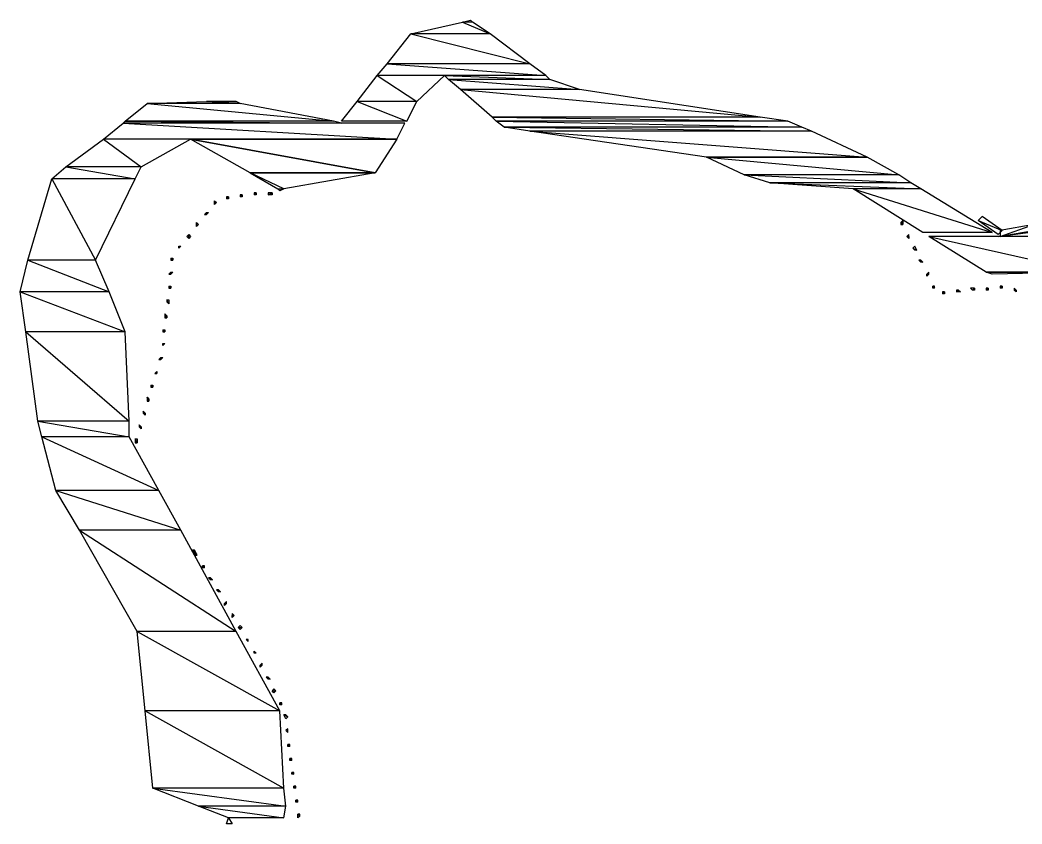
# Model space of a CAD drawing. Header units: feet. Extents: x 676 to 4623, y 1 to 2768.
# Drawn here: x 2562 to 3067, y 1 to 406 of the extents above; entities that cross this region are included whole.
import ezdxf

# ---------------------------------------------------------------- set-up
doc = ezdxf.new("R2010")
doc.units = ezdxf.units.FT
for name, color, linetype in [('SANITARY_CLEAR_ZONE', 6, 'Continuous'), ('WETLAND_EXPANSION', 1, 'Continuous'), ('WETLANDS', 5, 'Continuous')]:
    doc.layers.add(name, color=color, linetype=linetype)

msp = doc.modelspace()

# ---------------------------------------------------------------- linework, layer by layer
at = {"layer": 'SANITARY_CLEAR_ZONE'}
for points in [[(3047, 307), (3045, 305), (3057, 300), (3047, 307)], [(3045, 305), (3057, 300), (3055, 298), (3045, 305)], [(3056, 300), (3056, 297), (3073, 303), (3056, 300)], [(3056, 297), (3073, 303), (3074, 300), (3056, 297)]]:
    msp.add_lwpolyline(points, dxfattribs=at)
at = {"layer": 'WETLAND_EXPANSION'}
for points in [[(2680, 319), (2680, 318), (2681, 319), (2680, 319)], [(2680, 318), (2681, 319), (2681, 318), (2680, 318)], [(2687, 319), (2687, 318), (2689, 319), (2687, 319)], [(2687, 318), (2689, 319), (2689, 318), (2687, 318)], [(2660, 314), (2660, 313), (2660, 315), (2660, 314)], [(2660, 313), (2660, 315), (2661, 314), (2660, 313)], [(2666, 317), (2666, 316), (2667, 317), (2666, 317)], [(2666, 316), (2667, 317), (2667, 316), (2666, 316)], [(2673, 318), (2673, 317), (2674, 318), (2673, 318)], [(2673, 317), (2674, 318), (2674, 317), (2673, 317)], [(2655, 308), (2656, 308), (2656, 309), (2655, 308)], [(2656, 308), (2656, 309), (2657, 309), (2656, 308)], [(2651, 303), (2651, 302), (2651, 304), (2651, 303)], [(2651, 302), (2651, 304), (2652, 303), (2651, 302)], [(3006, 303), (3007, 304), (3006, 304), (3007, 304), (3006, 303), (3007, 303), (3006, 304), (3007, 305), (3007, 303), (3006, 304), (3006, 303)], [(2646, 297), (2647, 296), (2647, 298), (2646, 297)], [(2647, 296), (2647, 298), (2648, 297), (2647, 296)], [(3010, 298), (3009, 297), (3010, 297), (3010, 298)], [(3009, 297), (3010, 297), (3010, 296), (3009, 297)], [(2642, 291), (2642, 292), (2643, 292), (2642, 291)], [(3013, 292), (3012, 291), (3014, 290), (3013, 292)], [(3012, 291), (3014, 290), (3013, 290), (3012, 291)], [(2638, 285), (2639, 285), (2638, 286), (2638, 285)], [(2639, 285), (2638, 286), (2639, 286), (2639, 285)], [(3016, 285), (3015, 285), (3017, 284), (3016, 285)], [(3015, 285), (3017, 284), (3016, 284), (3015, 285)], [(2637, 278), (2638, 278), (2638, 279), (2637, 278)], [(2638, 278), (2638, 279), (2639, 279), (2638, 278)], [(3020, 279), (3019, 278), (3020, 278), (3020, 279)], [(3019, 278), (3020, 278), (3019, 277), (3019, 278)], [(2637, 271), (2638, 271), (2637, 272), (2637, 271)], [(2638, 271), (2637, 272), (2638, 272), (2638, 271)], [(3023, 272), (3022, 272), (3023, 271), (3023, 272)], [(3022, 272), (3023, 271), (3022, 271), (3022, 272)], [(3027, 269), (3027, 268), (3028, 269), (3027, 269)], [(3027, 268), (3028, 269), (3028, 268), (3027, 268)], [(3034, 270), (3034, 269), (3035, 270), (3034, 270)], [(3034, 269), (3035, 270), (3036, 269), (3034, 269)], [(3041, 271), (3042, 270), (3043, 271), (3041, 271)], [(3042, 270), (3043, 271), (3043, 270), (3042, 270)], [(3049, 271), (3049, 270), (3050, 271), (3049, 271)], [(3049, 270), (3050, 271), (3050, 270), (3049, 270)], [(3056, 272), (3056, 271), (3057, 272), (3056, 272)], [(3056, 271), (3057, 272), (3057, 271), (3056, 271)], [(3063, 271), (3063, 270), (3064, 270), (3063, 271)], [(3063, 270), (3064, 270), (3064, 269), (3063, 270)], [(2636, 264), (2637, 263), (2636, 265), (2636, 264)], [(2637, 263), (2636, 265), (2637, 265), (2637, 263)], [(2635, 256), (2636, 256), (2635, 258), (2635, 256)], [(2636, 256), (2635, 258), (2636, 257), (2636, 256)], [(2634, 249), (2635, 249), (2634, 250), (2634, 249)], [(2635, 249), (2634, 250), (2635, 250), (2635, 249)], [(2634, 242), (2634, 243), (2635, 243), (2634, 242)], [(2632, 235), (2633, 235), (2633, 236), (2632, 235)], [(2633, 235), (2633, 236), (2634, 236), (2633, 235)], [(2630, 228), (2631, 228), (2631, 229), (2630, 228)], [(2631, 228), (2631, 229), (2631, 228)], [(2628, 221), (2629, 221), (2628, 222), (2628, 221)], [(2629, 221), (2628, 222), (2629, 222), (2629, 221)], [(2626, 214), (2627, 214), (2626, 216), (2626, 214)], [(2627, 214), (2626, 216), (2627, 215), (2627, 214)], [(2624, 208), (2625, 207), (2624, 209), (2624, 208)], [(2625, 207), (2624, 209), (2625, 208), (2625, 207)], [(2622, 201), (2623, 200), (2622, 202), (2622, 201)], [(2623, 200), (2622, 202), (2623, 201), (2623, 200)], [(2620, 193), (2621, 193), (2620, 195), (2620, 193)], [(2621, 193), (2620, 195), (2621, 195), (2621, 193)], [(2650, 139), (2649, 139), (2651, 137), (2650, 139)], [(2649, 139), (2651, 137), (2651, 136), (2649, 139)], [(2655, 131), (2654, 131), (2655, 130), (2655, 131)], [(2654, 131), (2655, 130), (2654, 130), (2654, 131)], [(2658, 125), (2657, 125), (2659, 124), (2658, 125)], [(2657, 125), (2659, 124), (2658, 124), (2657, 125)], [(2662, 119), (2661, 119), (2663, 118), (2662, 119)], [(2661, 119), (2663, 118), (2662, 118), (2661, 119)], [(2666, 113), (2665, 112), (2666, 112), (2666, 113)], [(2665, 112), (2666, 112), (2665, 111), (2665, 112)], [(2669, 107), (2669, 106), (2670, 106), (2669, 107)], [(2669, 106), (2670, 106), (2669, 105), (2669, 106)], [(2673, 101), (2672, 100), (2674, 100), (2673, 101)], [(2672, 100), (2674, 100), (2673, 99), (2672, 100)], [(2677, 94), (2676, 94), (2677, 93), (2677, 94)], [(2676, 94), (2677, 93), (2676, 94)], [(2680, 88), (2681, 87), (2680, 87), (2680, 88)], [(2684, 82), (2683, 81), (2684, 81), (2684, 82)], [(2683, 81), (2684, 81), (2683, 80), (2683, 81)], [(2687, 75), (2686, 75), (2688, 74), (2687, 75)], [(2686, 75), (2688, 74), (2687, 74), (2686, 75)], [(2690, 69), (2689, 68), (2691, 68), (2690, 69)], [(2689, 68), (2691, 68), (2690, 67), (2689, 68)], [(2694, 62), (2693, 62), (2694, 61), (2694, 62)], [(2693, 62), (2694, 61), (2693, 61), (2693, 62)], [(2696, 56), (2695, 56), (2697, 55), (2696, 56)], [(2695, 56), (2697, 55), (2696, 54), (2695, 56)], [(2697, 49), (2696, 48), (2697, 47), (2697, 49)], [(2696, 48), (2697, 47), (2696, 48)], [(2698, 41), (2697, 41), (2698, 40), (2698, 41)], [(2697, 41), (2698, 40), (2697, 40), (2697, 41)], [(2699, 34), (2698, 34), (2699, 33), (2699, 34)], [(2698, 34), (2699, 33), (2698, 33), (2698, 34)], [(2700, 27), (2699, 27), (2700, 26), (2700, 27)], [(2699, 27), (2700, 26), (2699, 26), (2699, 27)], [(2701, 20), (2700, 20), (2701, 19), (2701, 20)], [(2700, 20), (2701, 19), (2700, 19), (2700, 20)], [(2702, 13), (2701, 13), (2702, 12), (2702, 13)], [(2701, 13), (2702, 12), (2701, 12), (2701, 13)], [(2703, 6), (2702, 6), (2703, 5), (2703, 6)], [(2702, 6), (2703, 5), (2702, 4), (2702, 6)]]:
    msp.add_lwpolyline(points, dxfattribs=at)
at = {"layer": 'WETLANDS'}
for points in [[(2785, 405), (2799, 399), (2759, 399), (2785, 405)], [(2789, 406), (2790, 405), (2785, 405), (2789, 406)], [(2790, 405), (2785, 405), (2799, 399), (2790, 405)], [(2759, 399), (2819, 384), (2747, 384), (2759, 399)], [(2799, 399), (2759, 399), (2819, 384), (2799, 399)], [(2747, 384), (2827, 378), (2742, 378), (2747, 384)], [(2819, 384), (2747, 384), (2827, 378), (2819, 384)], [(2742, 378), (2762, 365), (2732, 365), (2742, 378)], [(2776, 378), (2829, 376), (2778, 376), (2776, 378), (2742, 378), (2762, 365), (2776, 378)], [(2827, 378), (2776, 378), (2829, 376), (2827, 378)], [(2829, 376), (2778, 376), (2844, 371), (2829, 376)], [(2778, 376), (2844, 371), (2784, 371), (2778, 376)], [(2844, 371), (2784, 371), (2935, 357), (2844, 371)], [(2784, 371), (2935, 357), (2800, 357), (2784, 371)], [(2626, 364), (2720, 355), (2615, 355), (2626, 364)], [(2656, 365), (2673, 364), (2626, 364), (2656, 365)], [(2673, 364), (2626, 364), (2720, 355), (2673, 364)], [(2670, 365), (2671, 365), (2656, 365), (2670, 365)], [(2671, 365), (2656, 365), (2673, 364), (2671, 365)], [(2732, 365), (2757, 355), (2724, 355), (2732, 365)], [(2762, 365), (2732, 365), (2757, 355), (2762, 365)], [(2614, 354), (2752, 346), (2604, 346), (2614, 354)], [(2615, 355), (2724, 354), (2614, 354), (2615, 355)], [(2756, 354), (2614, 354), (2752, 346), (2756, 354)], [(2720, 355), (2615, 355), (2724, 354), (2720, 355)], [(2935, 357), (2800, 357), (2949, 355), (2935, 357)], [(2800, 357), (2949, 355), (2802, 355), (2800, 357)], [(2949, 355), (2802, 355), (2956, 352), (2949, 355)], [(2802, 355), (2956, 352), (2806, 352), (2802, 355)], [(2956, 352), (2806, 352), (2961, 350), (2956, 352)], [(2806, 352), (2961, 350), (2819, 350), (2806, 352)], [(2961, 350), (2819, 350), (2989, 337), (2961, 350)], [(2819, 350), (2989, 337), (2908, 337), (2819, 350)], [(2604, 346), (2623, 332), (2585, 332), (2604, 346)], [(2648, 346), (2604, 346), (2623, 332), (2648, 346), (2752, 346), (2741, 329), (2648, 346), (2741, 329), (2678, 329), (2648, 346)], [(2989, 337), (2908, 337), (2989, 337), (2908, 337), (2989, 337), (2908, 337), (3005, 328), (2989, 337)], [(2908, 337), (3005, 328), (2927, 328), (2908, 337)], [(2585, 332), (2620, 326), (2578, 326), (2585, 332)], [(2623, 332), (2585, 332), (2620, 326), (2623, 332)], [(2692, 321), (2695, 321), (2693, 320), (2692, 321), (2695, 321), (2678, 329), (2741, 329), (2695, 321), (2678, 329), (2692, 321)], [(2578, 326), (2600, 285), (2566, 285), (2578, 326)], [(2620, 326), (2578, 326), (2600, 285), (2620, 326)], [(3005, 328), (2927, 328), (3011, 324), (3005, 328)], [(2927, 328), (3011, 324), (2940, 324), (2927, 328)], [(3011, 324), (2940, 324), (3016, 321), (3011, 324)], [(2940, 324), (3016, 321), (2982, 321), (2940, 324)], [(3016, 321), (2982, 321), (3052, 299), (3016, 321)], [(2982, 321), (3052, 299), (3017, 299), (2982, 321)], [(3070, 299), (3174, 297), (3055, 297), (3070, 299)], [(3174, 297), (3020, 297), (3100, 279), (3174, 297)], [(3020, 297), (3100, 279), (3049, 279), (3020, 297)], [(2566, 285), (2607, 269), (2562, 269), (2566, 285)], [(2600, 285), (2566, 285), (2607, 269), (2600, 285)], [(3049, 279), (3098, 279), (3052, 278), (3049, 279), (3098, 279), (3049, 279), (3098, 279), (3100, 279), (3049, 279)], [(2607, 269), (2562, 269), (2615, 249), (2607, 269)], [(2562, 269), (2615, 249), (2565, 249), (2562, 269)], [(2615, 249), (2565, 249), (2617, 204), (2615, 249)], [(2565, 249), (2617, 204), (2571, 204), (2565, 249)], [(2617, 204), (2571, 204), (2617, 196), (2617, 204)], [(2571, 204), (2617, 196), (2573, 196), (2571, 204)], [(2617, 196), (2573, 196), (2632, 169), (2617, 196)], [(2573, 196), (2632, 169), (2580, 169), (2573, 196)], [(2632, 169), (2580, 169), (2643, 149), (2632, 169)], [(2580, 169), (2643, 149), (2592, 149), (2580, 169)], [(2643, 149), (2592, 149), (2671, 98), (2643, 149)], [(2592, 149), (2671, 98), (2621, 98), (2592, 149)], [(2671, 98), (2621, 98), (2693, 58), (2671, 98)], [(2621, 98), (2693, 58), (2625, 58), (2621, 98)], [(2693, 58), (2625, 58), (2695, 19), (2693, 58)], [(2625, 58), (2695, 19), (2629, 19), (2625, 58)], [(2695, 19), (2629, 19), (2696, 10), (2695, 19)], [(2629, 19), (2696, 10), (2652, 10), (2629, 19)], [(2696, 10), (2652, 10), (2695, 4), (2696, 10)], [(2652, 10), (2695, 4), (2667, 4), (2652, 10)], [(2666, 1), (2667, 4), (2669, 1), (2666, 1)]]:
    msp.add_lwpolyline(points, dxfattribs=at)

doc.saveas('drawing.dxf')
